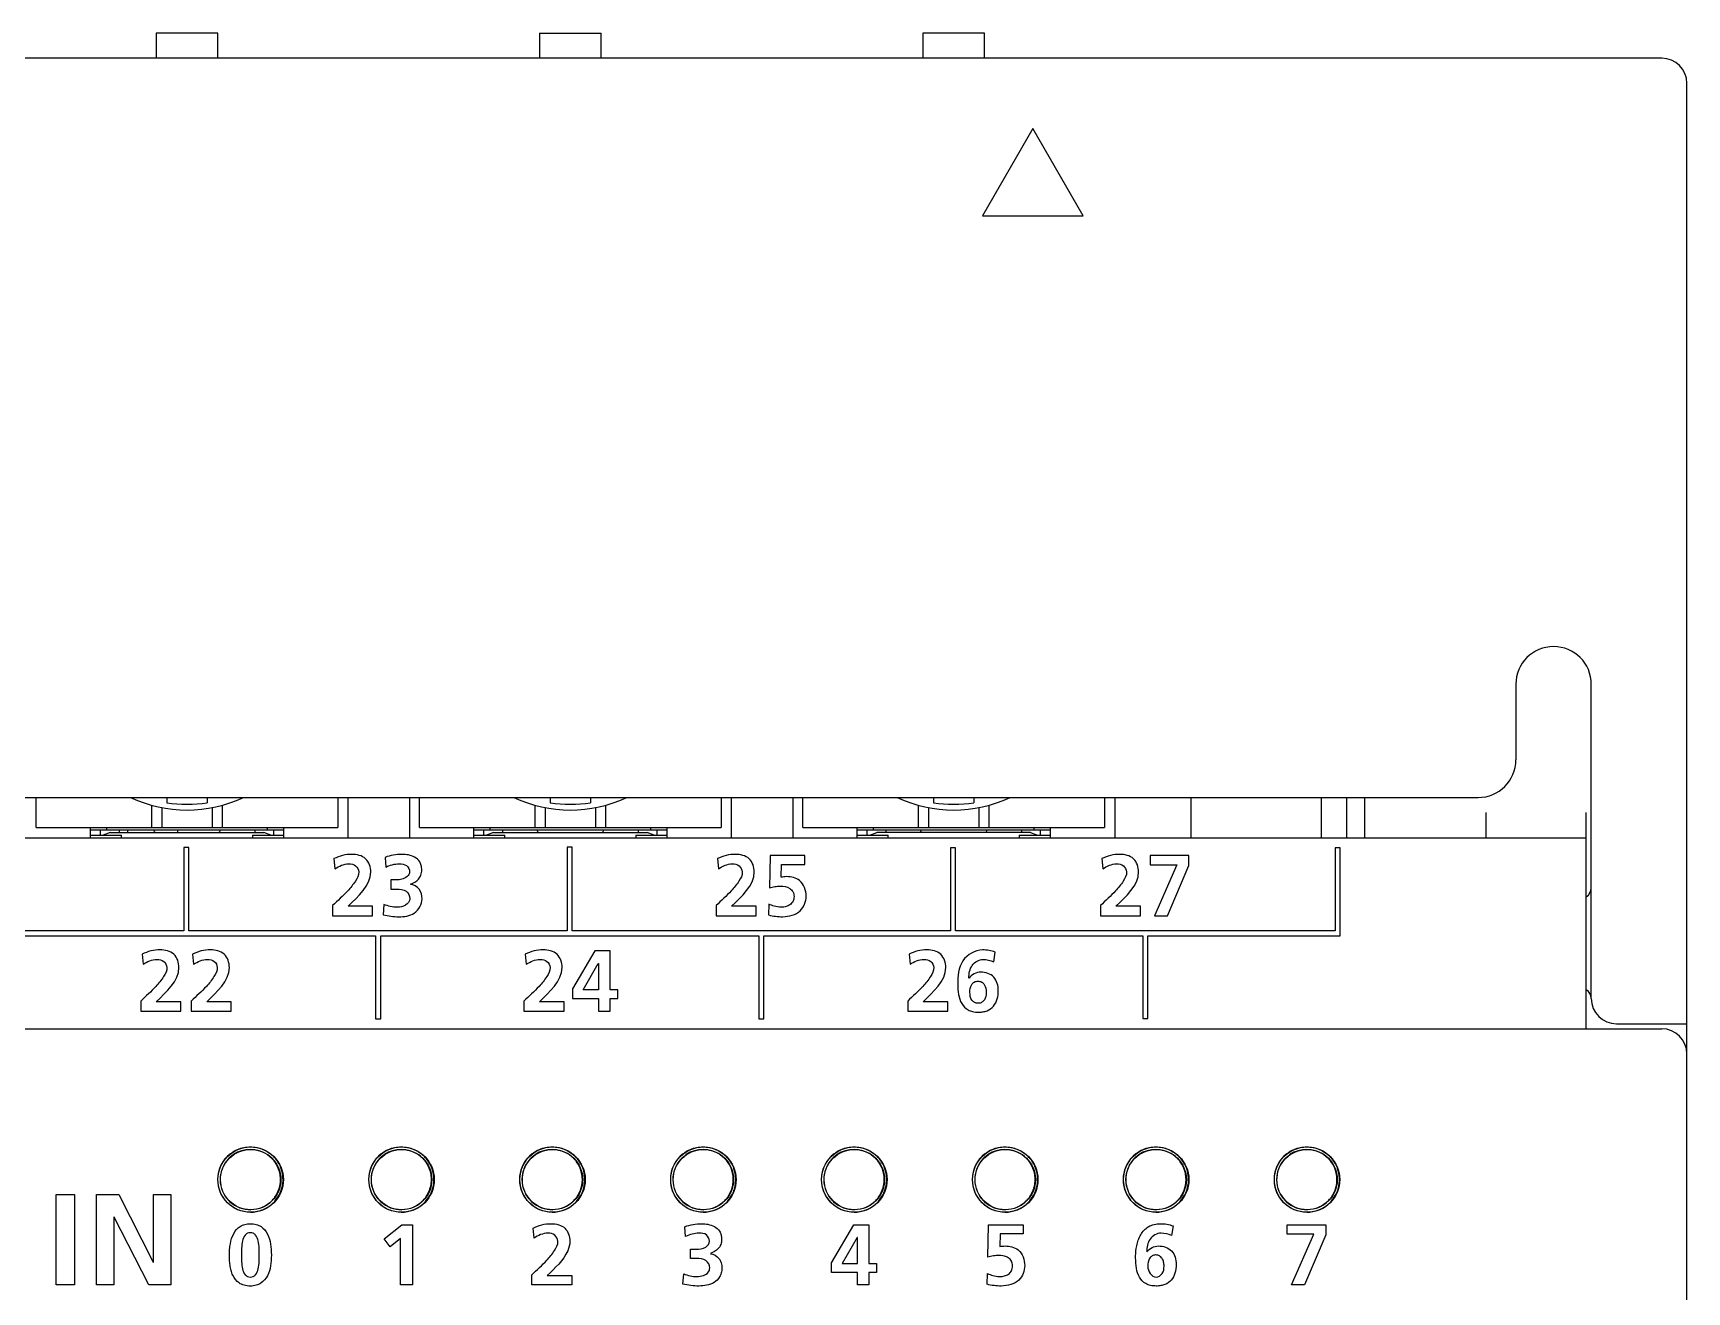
# Model space of a CAD drawing. Header units: millimetres. Extents: x 76 to 206, y 104 to 201.
# Drawn here: x 173.43 to 206.31, y 173.58 to 198.61 of the extents above; entities that cross this region are included whole.
import ezdxf

# ---------------------------------------------------------------- set-up
doc = ezdxf.new("R2010")
doc.units = ezdxf.units.MM
doc.header["$LTSCALE"] = 23.1
doc.layers.get('0').update_dxf_attribs({"linetype": 'CONTINUOUS'})

msp = doc.modelspace()

# ---------------------------------------------------------------- linework, layer by layer
at = {"color": 7, "linetype": 'Continuous'}
for p, q in [((175.884, 198.613), (175.884, 198.113)), ((177.104, 198.613), (175.884, 198.613)), ((177.104, 198.113), (177.104, 198.613)), ((183.504, 198.613), (183.504, 198.113)), ((183.504, 198.613), (184.724, 198.613)), ((184.724, 198.113), (184.724, 198.613)), ((192.344, 198.613), (191.124, 198.613)), ((191.124, 198.613), (191.124, 198.113)), ((192.344, 198.113), (192.344, 198.613)), ((205.809, 198.113), (76.809, 198.113)), ((206.309, 108.613), (206.309, 197.613)), ((193.309, 196.713), (192.309, 194.981)), ((194.309, 194.981), (193.309, 196.713)), ((192.309, 194.981), (194.309, 194.981)), ((202.909, 185.663), (202.909, 184.163)), ((204.409, 179.413), (204.409, 185.663)), ((80.459, 183.413), (202.159, 183.413)), ((173.494, 182.813), (173.494, 183.413)), ((175.794, 182.813), (175.794, 183.257)), ((175.994, 183.212), (175.994, 182.813)), ((176.094, 183.413), (176.094, 183.309)), ((176.894, 183.413), (176.894, 183.309)), ((176.994, 183.212), (176.994, 182.813)), ((177.194, 183.257), (177.194, 182.813)), ((179.494, 183.413), (179.494, 182.813)), ((179.694, 183.413), (179.694, 182.613)), ((180.914, 183.413), (180.914, 182.613)), ((181.114, 182.813), (181.114, 183.413)), ((183.414, 182.813), (183.414, 183.257)), ((183.614, 183.212), (183.614, 182.813)), ((183.714, 183.413), (183.714, 183.309)), ((184.514, 183.413), (184.514, 183.309)), ((184.614, 183.212), (184.614, 182.813)), ((184.814, 183.257), (184.814, 182.813)), ((187.114, 183.413), (187.114, 182.813)), ((187.314, 183.413), (187.314, 182.613)), ((188.534, 183.413), (188.534, 182.613)), ((188.734, 182.813), (188.734, 183.413)), ((191.034, 182.813), (191.034, 183.257)), ((191.234, 183.212), (191.234, 182.813)), ((191.334, 183.413), (191.334, 183.309)), ((192.134, 183.413), (192.134, 183.309)), ((192.234, 183.212), (192.234, 182.813)), ((192.434, 183.257), (192.434, 182.813)), ((194.734, 183.413), (194.734, 182.813)), ((194.934, 183.413), (194.934, 182.613)), ((196.454, 182.613), (196.454, 183.413)), ((199.044, 182.613), (199.044, 183.413)), ((199.544, 183.413), (199.544, 182.613)), ((199.909, 182.613), (199.909, 183.413)), ((173.494, 182.813), (179.494, 182.813)), ((174.574, 182.613), (174.574, 182.813)), ((174.894, 182.813), (174.894, 182.763)), ((178.094, 182.763), (178.094, 182.813)), ((178.414, 182.813), (178.414, 182.613)), ((181.114, 182.813), (187.114, 182.813)), ((182.194, 182.613), (182.194, 182.813)), ((182.514, 182.813), (182.514, 182.763)), ((185.714, 182.763), (185.714, 182.813)), ((186.034, 182.813), (186.034, 182.613)), ((188.734, 182.813), (194.734, 182.813)), ((189.814, 182.613), (189.814, 182.813)), ((190.134, 182.813), (190.134, 182.763)), ((193.334, 182.763), (193.334, 182.813)), ((193.654, 182.813), (193.654, 182.613)), ((202.309, 183.113), (202.309, 182.613)), ((204.309, 178.813), (204.309, 183.113)), ((78.309, 182.613), (204.309, 182.613)), ((178.414, 182.763), (174.574, 182.763)), ((174.574, 182.663), (175.194, 182.663)), ((174.769, 182.763), (174.769, 182.663)), ((174.964, 182.713), (174.829, 182.663)), ((174.964, 182.713), (178.024, 182.713)), ((175.144, 182.763), (175.144, 182.713)), ((175.194, 182.613), (175.194, 182.663)), ((175.309, 182.763), (175.309, 182.713)), ((176.309, 182.713), (176.309, 182.763)), ((177.794, 182.663), (178.414, 182.663)), ((177.794, 182.663), (177.794, 182.613)), ((177.844, 182.763), (177.844, 182.713)), ((178.159, 182.663), (178.024, 182.713)), ((178.219, 182.663), (178.219, 182.763)), ((186.034, 182.763), (182.194, 182.763)), ((182.194, 182.663), (182.814, 182.663)), ((182.389, 182.763), (182.389, 182.663)), ((182.584, 182.713), (182.449, 182.663)), ((182.584, 182.713), (185.644, 182.713)), ((182.764, 182.763), (182.764, 182.713)), ((182.814, 182.613), (182.814, 182.663)), ((185.414, 182.663), (186.034, 182.663)), ((185.414, 182.663), (185.414, 182.613)), ((185.464, 182.763), (185.464, 182.713)), ((185.779, 182.663), (185.644, 182.713)), ((185.839, 182.663), (185.839, 182.763)), ((193.654, 182.763), (189.814, 182.763)), ((189.814, 182.663), (190.434, 182.663)), ((190.009, 182.763), (190.009, 182.663)), ((190.069, 182.663), (190.204, 182.713)), ((193.264, 182.713), (190.204, 182.713)), ((190.384, 182.763), (190.384, 182.713)), ((190.434, 182.613), (190.434, 182.663)), ((193.034, 182.663), (193.654, 182.663)), ((193.034, 182.663), (193.034, 182.613)), ((193.084, 182.763), (193.084, 182.713)), ((193.264, 182.713), (193.399, 182.663)), ((193.459, 182.663), (193.459, 182.763)), ((176.533, 182.418), (176.433, 182.418)), ((176.433, 182.418), (176.433, 180.76)), ((176.533, 180.76), (176.533, 182.418)), ((179.415, 182.196), (179.434, 181.996)), ((180.431, 182.221), (180.445, 182.029)), ((184.153, 182.424), (184.053, 182.424)), ((184.053, 182.424), (184.053, 180.759)), ((184.153, 180.759), (184.153, 182.424)), ((187.039, 182.196), (187.058, 181.996)), ((188.083, 182.261), (188.071, 181.617)), ((188.772, 182.261), (188.083, 182.261)), ((188.772, 182.082), (188.772, 182.261)), ((191.772, 182.413), (191.672, 182.413)), ((191.672, 182.413), (191.672, 180.759)), ((191.772, 180.759), (191.772, 182.413)), ((194.679, 182.196), (194.698, 181.996)), ((196.41, 182.261), (195.638, 182.261)), ((195.638, 182.261), (195.638, 182.072)), ((196.41, 182.062), (196.41, 182.261)), ((199.415, 182.413), (199.315, 182.413)), ((199.315, 182.413), (199.315, 180.759)), ((199.415, 180.659), (199.415, 182.413)), ((188.304, 181.826), (188.31, 182.082)), ((188.31, 182.082), (188.772, 182.082)), ((195.638, 182.072), (196.168, 182.072)), ((196.168, 182.072), (195.723, 181.062)), ((195.984, 181.062), (196.41, 182.062)), ((180.654, 181.776), (180.544, 181.776)), ((180.544, 181.776), (180.544, 181.588)), ((180.544, 181.588), (180.661, 181.588)), ((179.388, 181.263), (179.388, 181.062)), ((180.184, 181.251), (179.695, 181.251)), ((180.184, 181.062), (180.184, 181.251)), ((180.407, 181.285), (180.393, 181.081)), ((187.012, 181.263), (187.012, 181.062)), ((187.808, 181.251), (187.319, 181.251)), ((187.808, 181.062), (187.808, 181.251)), ((188.059, 181.291), (188.054, 181.076)), ((194.651, 181.263), (194.651, 181.062)), ((195.448, 181.251), (194.959, 181.251)), ((195.448, 181.062), (195.448, 181.251)), ((179.388, 181.062), (180.184, 181.062)), ((187.012, 181.062), (187.808, 181.062)), ((194.651, 181.062), (195.448, 181.062)), ((195.723, 181.062), (195.984, 181.062)), ((176.433, 180.76), (168.914, 180.76)), ((172.724, 180.66), (180.244, 180.66)), ((184.053, 180.759), (176.533, 180.76)), ((180.244, 180.66), (180.244, 179.01)), ((180.344, 180.66), (187.863, 180.659)), ((180.344, 179.01), (180.344, 180.66)), ((191.672, 180.759), (184.153, 180.759)), ((187.863, 180.659), (187.863, 179.01)), ((187.963, 180.659), (195.494, 180.659)), ((187.963, 179.01), (187.963, 180.659)), ((199.315, 180.759), (191.772, 180.759)), ((195.494, 180.659), (195.494, 179.016)), ((195.594, 180.659), (199.415, 180.659)), ((195.594, 179.016), (195.594, 180.659)), ((175.603, 180.296), (175.622, 180.096)), ((176.605, 180.296), (176.624, 180.096)), ((183.219, 180.296), (183.238, 180.096)), ((184.604, 180.361), (184.156, 179.606)), ((184.903, 180.361), (184.604, 180.361)), ((184.903, 179.59), (184.903, 180.361)), ((190.847, 180.296), (190.866, 180.096)), ((192.53, 180.145), (192.561, 180.339)), ((184.372, 179.59), (184.67, 180.11)), ((184.67, 180.11), (184.673, 180.11)), ((184.673, 180.11), (184.673, 179.59)), ((184.156, 179.606), (184.156, 179.412)), ((184.673, 179.59), (184.372, 179.59)), ((185.056, 179.59), (184.903, 179.59)), ((185.056, 179.412), (185.056, 179.59)), ((175.575, 179.363), (175.575, 179.163)), ((176.372, 179.351), (175.883, 179.351)), ((176.372, 179.163), (176.372, 179.351)), ((176.577, 179.363), (176.577, 179.163)), ((177.374, 179.351), (176.885, 179.351)), ((177.374, 179.163), (177.374, 179.351)), ((183.192, 179.363), (183.192, 179.163)), ((183.989, 179.351), (183.499, 179.351)), ((183.989, 179.163), (183.989, 179.351)), ((184.156, 179.412), (184.673, 179.412)), ((184.673, 179.412), (184.673, 179.163)), ((184.903, 179.412), (185.056, 179.412)), ((184.903, 179.163), (184.903, 179.412)), ((190.82, 179.363), (190.82, 179.163)), ((191.616, 179.351), (191.127, 179.351)), ((191.616, 179.163), (191.616, 179.351)), ((175.575, 179.163), (176.372, 179.163)), ((176.577, 179.163), (177.374, 179.163)), ((180.244, 179.01), (180.344, 179.01)), ((183.192, 179.163), (183.989, 179.163)), ((184.673, 179.163), (184.903, 179.163)), ((187.863, 179.01), (187.963, 179.01)), ((190.82, 179.163), (191.616, 179.163)), ((195.494, 179.016), (195.594, 179.016)), ((204.909, 178.913), (206.309, 178.913)), ((104.109, 178.813), (205.809, 178.813)), ((173.895, 175.517), (174.256, 175.517)), ((173.895, 173.718), (173.895, 175.517)), ((174.256, 175.517), (174.256, 173.718)), ((174.695, 175.517), (175.139, 175.517)), ((174.695, 173.718), (174.695, 175.517)), ((175.139, 175.517), (175.824, 174.171)), ((175.829, 175.517), (176.175, 175.517)), ((175.829, 174.171), (175.829, 175.517)), ((176.175, 175.517), (176.175, 173.718)), ((175.046, 175.064), (175.041, 175.064)), ((175.041, 175.064), (175.041, 173.718)), ((175.734, 173.718), (175.046, 175.064)), ((180.412, 174.635), (180.762, 174.916)), ((180.762, 174.916), (180.975, 174.916)), ((180.975, 174.916), (180.975, 173.718)), ((189.303, 174.161), (189.751, 174.916)), ((189.751, 174.916), (190.05, 174.916)), ((190.05, 174.916), (190.05, 174.145)), ((192.416, 174.272), (192.428, 174.916)), ((192.428, 174.916), (193.117, 174.916)), ((193.117, 174.916), (193.117, 174.738)), ((198.361, 174.916), (199.134, 174.916)), ((198.361, 174.727), (198.361, 174.916)), ((199.134, 174.916), (199.134, 174.717)), ((180.532, 174.478), (180.412, 174.635)), ((180.735, 174.643), (180.532, 174.478)), ((180.735, 173.718), (180.735, 174.643)), ((183.393, 174.652), (183.374, 174.851)), ((186.405, 174.684), (186.391, 174.877)), ((189.817, 174.665), (189.52, 174.145)), ((189.82, 174.665), (189.817, 174.665)), ((189.82, 174.145), (189.82, 174.665)), ((192.655, 174.738), (192.65, 174.482)), ((193.117, 174.738), (192.655, 174.738)), ((196.096, 174.894), (196.065, 174.7)), ((198.892, 174.727), (198.361, 174.727)), ((198.447, 173.718), (198.892, 174.727)), ((199.134, 174.717), (198.708, 173.718)), ((186.504, 174.432), (186.614, 174.432)), ((186.504, 174.243), (186.504, 174.432)), ((186.621, 174.243), (186.504, 174.243)), ((175.824, 174.171), (175.829, 174.171)), ((183.346, 173.718), (183.346, 173.918)), ((186.353, 173.737), (186.367, 173.941)), ((189.303, 173.967), (189.303, 174.161)), ((189.82, 173.967), (189.303, 173.967)), ((189.52, 174.145), (189.82, 174.145)), ((189.82, 173.718), (189.82, 173.967)), ((190.05, 174.145), (190.203, 174.145)), ((190.203, 173.967), (190.05, 173.967)), ((190.05, 173.967), (190.05, 173.718)), ((190.203, 174.145), (190.203, 173.967)), ((192.399, 173.731), (192.404, 173.946)), ((174.256, 173.718), (173.895, 173.718)), ((175.041, 173.718), (174.695, 173.718)), ((176.175, 173.718), (175.734, 173.718)), ((180.975, 173.718), (180.735, 173.718)), ((184.143, 173.718), (183.346, 173.718)), ((183.654, 173.906), (184.143, 173.906)), ((184.143, 173.906), (184.143, 173.718)), ((190.05, 173.718), (189.82, 173.718)), ((198.708, 173.718), (198.447, 173.718))]:
    msp.add_line(p, q, dxfattribs=at)
for centre, radius in [((177.759, 175.813), 0.65), ((177.759, 175.813), 0.6), ((180.759, 175.813), 0.65), ((180.759, 175.813), 0.6), ((183.759, 175.813), 0.65), ((183.759, 175.813), 0.6), ((186.759, 175.813), 0.65), ((186.759, 175.813), 0.6), ((189.759, 175.813), 0.65), ((189.759, 175.813), 0.6), ((192.759, 175.813), 0.65), ((192.759, 175.813), 0.6), ((195.759, 175.813), 0.65), ((195.759, 175.813), 0.6), ((198.759, 175.813), 0.65), ((198.759, 175.813), 0.6)]:
    msp.add_circle(centre, radius, dxfattribs=at)
for centre, radius, start, end in [((205.809, 197.613), 0.5, 0, 90), ((203.659, 185.663), 0.75, 0, 180), ((202.159, 184.163), 0.75, 270, 360), ((176.494, 185.813), 2.65, 244.9812, 295.0188), ((176.494, 185.813), 2.536, 260.9249, 279.0751), ((184.114, 185.813), 2.65, 244.9812, 295.0188), ((184.114, 185.813), 2.536, 260.9249, 279.0751), ((191.734, 185.813), 2.65, 244.9812, 295.0188), ((191.734, 185.813), 2.536, 260.9249, 279.0751), ((204.209, 181.613), 0.2, 300.0719, 360), ((204.209, 179.413), 0.2, 0, 59.9281), ((204.909, 179.413), 0.5, 180, 270), ((205.809, 178.313), 0.5, 0, 90), ((177.753, 175.814), 0.65, 127.6366, 232.365), ((177.753, 175.815), 0.6, 137.4425, 225.006), ((177.751, 175.817), 0.597, 132.5605, 137.4931), ((177.753, 175.814), 0.6, 64.3773, 132.5452), ((177.751, 175.812), 0.603, 45.0067, 64.2788), ((177.751, 175.813), 0.653, 46.2725, 49.9001), ((177.753, 175.814), 0.6, 42.5445, 44.9989), ((177.751, 175.812), 0.603, 39.9501, 42.5447), ((177.753, 175.815), 0.65, 42.6995, 46.271), ((177.751, 175.812), 0.653, 40.1007, 42.7009), ((177.752, 175.813), 0.652, 24.8254, 40.1182), ((180.753, 175.814), 0.65, 127.6366, 232.365), ((180.753, 175.815), 0.6, 137.4425, 225.006), ((180.751, 175.817), 0.597, 132.5605, 137.4931), ((180.753, 175.814), 0.6, 64.3773, 132.5452), ((180.751, 175.812), 0.603, 45.0067, 64.2788), ((180.751, 175.813), 0.653, 46.2725, 49.9001), ((180.753, 175.814), 0.6, 42.5445, 44.9989), ((180.751, 175.812), 0.603, 39.9501, 42.5447), ((180.753, 175.815), 0.65, 42.6995, 46.271), ((180.751, 175.812), 0.653, 40.1007, 42.7009), ((180.752, 175.813), 0.652, 24.8254, 40.1182), ((183.753, 175.814), 0.65, 127.6366, 232.365), ((183.753, 175.815), 0.6, 137.4425, 225.006), ((183.751, 175.817), 0.597, 132.5605, 137.4931), ((183.753, 175.814), 0.6, 64.3773, 132.5452), ((183.751, 175.812), 0.603, 45.0067, 64.2788), ((183.751, 175.813), 0.653, 46.2725, 49.9001), ((183.753, 175.814), 0.6, 42.5445, 44.9989), ((183.751, 175.812), 0.603, 39.9501, 42.5447), ((183.753, 175.815), 0.65, 42.6995, 46.271), ((183.751, 175.812), 0.653, 40.1007, 42.7009), ((183.752, 175.813), 0.652, 24.8254, 40.1182), ((186.753, 175.814), 0.65, 127.6366, 232.365), ((186.753, 175.815), 0.6, 137.4425, 225.006), ((186.751, 175.817), 0.597, 132.5605, 137.4931), ((186.753, 175.814), 0.6, 64.3773, 132.5452), ((186.751, 175.812), 0.603, 45.0067, 64.2788), ((186.751, 175.813), 0.653, 46.2725, 49.9001), ((186.753, 175.814), 0.6, 42.5445, 44.9989), ((186.751, 175.812), 0.603, 39.9501, 42.5447), ((186.753, 175.815), 0.65, 42.6995, 46.271), ((186.751, 175.812), 0.653, 40.1007, 42.7009), ((186.752, 175.813), 0.652, 24.8254, 40.1182), ((189.753, 175.814), 0.65, 127.6366, 232.365), ((189.753, 175.815), 0.6, 137.4425, 225.006), ((189.751, 175.817), 0.597, 132.5605, 137.4931), ((189.753, 175.814), 0.6, 64.3773, 132.5452), ((189.751, 175.812), 0.603, 45.0067, 64.2788), ((189.751, 175.813), 0.653, 46.2725, 49.9001), ((189.753, 175.814), 0.6, 42.5445, 44.9989), ((189.751, 175.812), 0.603, 39.9501, 42.5447), ((189.753, 175.815), 0.65, 42.6995, 46.271), ((189.751, 175.812), 0.653, 40.1007, 42.7009), ((189.752, 175.813), 0.652, 24.8254, 40.1182), ((192.753, 175.814), 0.65, 127.6366, 232.365), ((192.753, 175.815), 0.6, 137.4425, 225.006), ((192.751, 175.817), 0.597, 132.5605, 137.4931), ((192.753, 175.814), 0.6, 64.3773, 132.5452), ((192.751, 175.812), 0.603, 45.0067, 64.2788), ((192.751, 175.813), 0.653, 46.2725, 49.9001), ((192.753, 175.814), 0.6, 42.5445, 44.9989), ((192.751, 175.812), 0.603, 39.9501, 42.5447), ((192.753, 175.815), 0.65, 42.6995, 46.271), ((192.751, 175.812), 0.653, 40.1007, 42.7009), ((192.752, 175.813), 0.652, 24.8254, 40.1182), ((195.753, 175.814), 0.65, 127.6366, 232.365), ((195.753, 175.815), 0.6, 137.4425, 225.006), ((195.751, 175.817), 0.597, 132.5605, 137.4931), ((195.753, 175.814), 0.6, 64.3773, 132.5452), ((195.751, 175.812), 0.603, 45.0067, 64.2788), ((195.751, 175.813), 0.653, 46.2725, 49.9001), ((195.753, 175.814), 0.6, 42.5445, 44.9989), ((195.751, 175.812), 0.603, 39.9501, 42.5447), ((195.753, 175.815), 0.65, 42.6995, 46.271), ((195.751, 175.812), 0.653, 40.1007, 42.7009), ((195.752, 175.813), 0.652, 24.8254, 40.1182), ((198.753, 175.814), 0.65, 127.6366, 232.365), ((198.753, 175.815), 0.6, 137.4425, 225.006), ((198.751, 175.817), 0.597, 132.5605, 137.4931), ((198.753, 175.814), 0.6, 64.3773, 132.5452), ((198.751, 175.812), 0.603, 45.0067, 64.2788), ((198.751, 175.813), 0.653, 46.2725, 49.9001), ((198.753, 175.814), 0.6, 42.5445, 44.9989), ((198.751, 175.812), 0.603, 39.9501, 42.5447), ((198.753, 175.815), 0.65, 42.6995, 46.271), ((198.751, 175.812), 0.653, 40.1007, 42.7009), ((198.752, 175.813), 0.652, 24.8254, 40.1182), ((177.75, 175.811), 0.605, 36.1427, 39.9502), ((177.759, 175.817), 0.594, 15.1438, 36.2224), ((177.749, 175.814), 0.604, 9.7615, 15.1601), ((177.764, 175.819), 0.638, 19.357, 24.7864), ((177.752, 175.815), 0.601, 357.4529, 9.7895), ((177.749, 175.814), 0.654, 3.144, 19.3344), ((180.75, 175.811), 0.605, 36.1427, 39.9502), ((180.759, 175.817), 0.594, 15.1438, 36.2224), ((180.749, 175.814), 0.604, 9.7615, 15.1601), ((180.764, 175.819), 0.638, 19.357, 24.7864), ((180.752, 175.815), 0.601, 357.4529, 9.7895), ((180.749, 175.814), 0.654, 3.144, 19.3344), ((183.75, 175.811), 0.605, 36.1427, 39.9502), ((183.759, 175.817), 0.594, 15.1438, 36.2224), ((183.749, 175.814), 0.604, 9.7615, 15.1601), ((183.764, 175.819), 0.638, 19.357, 24.7864), ((183.752, 175.815), 0.601, 357.4529, 9.7895), ((183.749, 175.814), 0.654, 3.144, 19.3344), ((186.75, 175.811), 0.605, 36.1427, 39.9502), ((186.759, 175.817), 0.594, 15.1438, 36.2224), ((186.749, 175.814), 0.604, 9.7615, 15.1601), ((186.764, 175.819), 0.638, 19.357, 24.7864), ((186.752, 175.815), 0.601, 357.4529, 9.7895), ((186.749, 175.814), 0.654, 3.144, 19.3344), ((189.75, 175.811), 0.605, 36.1427, 39.9502), ((189.759, 175.817), 0.594, 15.1438, 36.2224), ((189.749, 175.814), 0.604, 9.7615, 15.1601), ((189.764, 175.819), 0.638, 19.357, 24.7864), ((189.752, 175.815), 0.601, 357.4529, 9.7895), ((189.749, 175.814), 0.654, 3.144, 19.3344), ((192.75, 175.811), 0.605, 36.1427, 39.9502), ((192.759, 175.817), 0.594, 15.1438, 36.2224), ((192.749, 175.814), 0.604, 9.7615, 15.1601), ((192.764, 175.819), 0.638, 19.357, 24.7864), ((192.752, 175.815), 0.601, 357.4529, 9.7895), ((192.749, 175.814), 0.654, 3.144, 19.3344), ((195.75, 175.811), 0.605, 36.1427, 39.9502), ((195.759, 175.817), 0.594, 15.1438, 36.2224), ((195.749, 175.814), 0.604, 9.7615, 15.1601), ((195.764, 175.819), 0.638, 19.357, 24.7864), ((195.752, 175.815), 0.601, 357.4529, 9.7895), ((195.749, 175.814), 0.654, 3.144, 19.3344), ((198.75, 175.811), 0.605, 36.1427, 39.9502), ((198.759, 175.817), 0.594, 15.1438, 36.2224), ((198.749, 175.814), 0.604, 9.7615, 15.1601), ((198.764, 175.819), 0.638, 19.357, 24.7864), ((198.752, 175.815), 0.601, 357.4529, 9.7895), ((198.749, 175.814), 0.654, 3.144, 19.3344), ((177.759, 175.812), 0.594, 324.2856, 344.2731), ((177.75, 175.815), 0.603, 344.2615, 350.2392), ((177.764, 175.81), 0.638, 334.5073, 340.9373), ((177.749, 175.815), 0.604, 350.2334, 357.4457), ((177.749, 175.815), 0.654, 340.9569, 357.4498), ((177.754, 175.814), 0.649, 357.4486, 3.1506), ((180.759, 175.812), 0.594, 324.2856, 344.2731), ((180.75, 175.815), 0.603, 344.2615, 350.2392), ((180.764, 175.81), 0.638, 334.5073, 340.9373), ((180.749, 175.815), 0.604, 350.2334, 357.4457), ((180.749, 175.815), 0.654, 340.9569, 357.4498), ((180.754, 175.814), 0.649, 357.4486, 3.1506), ((183.759, 175.812), 0.594, 324.2856, 344.2731), ((183.75, 175.815), 0.603, 344.2615, 350.2392), ((183.764, 175.81), 0.638, 334.5073, 340.9373), ((183.749, 175.815), 0.604, 350.2334, 357.4457), ((183.749, 175.815), 0.654, 340.9569, 357.4498), ((183.754, 175.814), 0.649, 357.4486, 3.1506), ((186.759, 175.812), 0.594, 324.2856, 344.2731), ((186.75, 175.815), 0.603, 344.2615, 350.2392), ((186.764, 175.81), 0.638, 334.5073, 340.9373), ((186.749, 175.815), 0.604, 350.2334, 357.4457), ((186.749, 175.815), 0.654, 340.9569, 357.4498), ((186.754, 175.814), 0.649, 357.4486, 3.1506), ((189.759, 175.812), 0.594, 324.2856, 344.2731), ((189.75, 175.815), 0.603, 344.2615, 350.2392), ((189.764, 175.81), 0.638, 334.5073, 340.9373), ((189.749, 175.815), 0.604, 350.2334, 357.4457), ((189.749, 175.815), 0.654, 340.9569, 357.4498), ((189.754, 175.814), 0.649, 357.4486, 3.1506), ((192.759, 175.812), 0.594, 324.2856, 344.2731), ((192.75, 175.815), 0.603, 344.2615, 350.2392), ((192.764, 175.81), 0.638, 334.5073, 340.9373), ((192.749, 175.815), 0.604, 350.2334, 357.4457), ((192.749, 175.815), 0.654, 340.9569, 357.4498), ((192.754, 175.814), 0.649, 357.4486, 3.1506), ((195.759, 175.812), 0.594, 324.2856, 344.2731), ((195.75, 175.815), 0.603, 344.2615, 350.2392), ((195.764, 175.81), 0.638, 334.5073, 340.9373), ((195.749, 175.815), 0.604, 350.2334, 357.4457), ((195.749, 175.815), 0.654, 340.9569, 357.4498), ((195.754, 175.814), 0.649, 357.4486, 3.1506), ((198.759, 175.812), 0.594, 324.2856, 344.2731), ((198.75, 175.815), 0.603, 344.2615, 350.2392), ((198.764, 175.81), 0.638, 334.5073, 340.9373), ((198.749, 175.815), 0.604, 350.2334, 357.4457), ((198.749, 175.815), 0.654, 340.9569, 357.4498), ((198.754, 175.814), 0.649, 357.4486, 3.1506), ((177.752, 175.813), 0.598, 224.9739, 227.4383), ((177.752, 175.813), 0.598, 227.3832, 271.2656), ((177.755, 175.809), 0.594, 294.6429, 297.9744), ((177.752, 175.816), 0.652, 294.7551, 310.1186), ((177.751, 175.817), 0.604, 297.9925, 314.9882), ((177.751, 175.817), 0.653, 310.1007, 312.7675), ((177.752, 175.815), 0.601, 315.0029, 319.1209), ((177.753, 175.815), 0.651, 312.768, 319.9069), ((177.75, 175.817), 0.605, 319.1199, 324.3622), ((177.751, 175.816), 0.652, 319.8847, 334.476), ((180.752, 175.813), 0.598, 224.9739, 227.4383), ((180.752, 175.813), 0.598, 227.3832, 271.2656), ((180.755, 175.809), 0.594, 294.6429, 297.9744), ((180.752, 175.816), 0.652, 294.7551, 310.1186), ((180.751, 175.817), 0.604, 297.9925, 314.9882), ((180.751, 175.817), 0.653, 310.1007, 312.7675), ((180.752, 175.815), 0.601, 315.0029, 319.1209), ((180.753, 175.815), 0.651, 312.768, 319.9069), ((180.75, 175.817), 0.605, 319.1199, 324.3622), ((180.751, 175.816), 0.652, 319.8847, 334.476), ((183.752, 175.813), 0.598, 224.9739, 227.4383), ((183.752, 175.813), 0.598, 227.3832, 271.2656), ((183.755, 175.809), 0.594, 294.6429, 297.9744), ((183.752, 175.816), 0.652, 294.7551, 310.1186), ((183.751, 175.817), 0.604, 297.9925, 314.9882), ((183.751, 175.817), 0.653, 310.1007, 312.7675), ((183.752, 175.815), 0.601, 315.0029, 319.1209), ((183.753, 175.815), 0.651, 312.768, 319.9069), ((183.75, 175.817), 0.605, 319.1199, 324.3622), ((183.751, 175.816), 0.652, 319.8847, 334.476), ((186.752, 175.813), 0.598, 224.9739, 227.4383), ((186.752, 175.813), 0.598, 227.3832, 271.2656), ((186.755, 175.809), 0.594, 294.6429, 297.9744), ((186.752, 175.816), 0.652, 294.7551, 310.1186), ((186.751, 175.817), 0.604, 297.9925, 314.9882), ((186.751, 175.817), 0.653, 310.1007, 312.7675), ((186.752, 175.815), 0.601, 315.0029, 319.1209), ((186.753, 175.815), 0.651, 312.768, 319.9069), ((186.75, 175.817), 0.605, 319.1199, 324.3622), ((186.751, 175.816), 0.652, 319.8847, 334.476), ((189.752, 175.813), 0.598, 224.9739, 227.4383), ((189.752, 175.813), 0.598, 227.3832, 271.2656), ((189.755, 175.809), 0.594, 294.6429, 297.9744), ((189.752, 175.816), 0.652, 294.7551, 310.1186), ((189.751, 175.817), 0.604, 297.9925, 314.9882), ((189.751, 175.817), 0.653, 310.1007, 312.7675), ((189.752, 175.815), 0.601, 315.0029, 319.1209), ((189.753, 175.815), 0.651, 312.768, 319.9069), ((189.75, 175.817), 0.605, 319.1199, 324.3622), ((189.751, 175.816), 0.652, 319.8847, 334.476), ((192.752, 175.813), 0.598, 224.9739, 227.4383), ((192.752, 175.813), 0.598, 227.3832, 271.2656), ((192.755, 175.809), 0.594, 294.6429, 297.9744), ((192.752, 175.816), 0.652, 294.7551, 310.1186), ((192.751, 175.817), 0.604, 297.9925, 314.9882), ((192.751, 175.817), 0.653, 310.1007, 312.7675), ((192.752, 175.815), 0.601, 315.0029, 319.1209), ((192.753, 175.815), 0.651, 312.768, 319.9069), ((192.75, 175.817), 0.605, 319.1199, 324.3622), ((192.751, 175.816), 0.652, 319.8847, 334.476), ((195.752, 175.813), 0.598, 224.9739, 227.4383), ((195.752, 175.813), 0.598, 227.3832, 271.2656), ((195.755, 175.809), 0.594, 294.6429, 297.9744), ((195.752, 175.816), 0.652, 294.7551, 310.1186), ((195.751, 175.817), 0.604, 297.9925, 314.9882), ((195.751, 175.817), 0.653, 310.1007, 312.7675), ((195.752, 175.815), 0.601, 315.0029, 319.1209), ((195.753, 175.815), 0.651, 312.768, 319.9069), ((195.75, 175.817), 0.605, 319.1199, 324.3622), ((195.751, 175.816), 0.652, 319.8847, 334.476), ((198.752, 175.813), 0.598, 224.9739, 227.4383), ((198.752, 175.813), 0.598, 227.3832, 271.2656), ((198.755, 175.809), 0.594, 294.6429, 297.9744), ((198.752, 175.816), 0.652, 294.7551, 310.1186), ((198.751, 175.817), 0.604, 297.9925, 314.9882), ((198.751, 175.817), 0.653, 310.1007, 312.7675), ((198.752, 175.815), 0.601, 315.0029, 319.1209), ((198.753, 175.815), 0.651, 312.768, 319.9069), ((198.75, 175.817), 0.605, 319.1199, 324.3622), ((198.751, 175.816), 0.652, 319.8847, 334.476), ((177.753, 175.818), 0.653, 270.0485, 291.3072), ((177.758, 175.802), 0.637, 291.3603, 294.7168), ((180.753, 175.818), 0.653, 270.0485, 291.3072), ((180.758, 175.802), 0.637, 291.3603, 294.7168), ((183.753, 175.818), 0.653, 270.0485, 291.3072), ((183.758, 175.802), 0.637, 291.3603, 294.7168), ((186.753, 175.818), 0.653, 270.0485, 291.3072), ((186.758, 175.802), 0.637, 291.3603, 294.7168), ((189.753, 175.818), 0.653, 270.0485, 291.3072), ((189.758, 175.802), 0.637, 291.3603, 294.7168), ((192.753, 175.818), 0.653, 270.0485, 291.3072), ((192.758, 175.802), 0.637, 291.3603, 294.7168), ((195.753, 175.818), 0.653, 270.0485, 291.3072), ((195.758, 175.802), 0.637, 291.3603, 294.7168), ((198.753, 175.818), 0.653, 270.0485, 291.3072), ((198.758, 175.802), 0.637, 291.3603, 294.7168)]:
    msp.add_arc(centre, radius, start, end, dxfattribs=at)
at = {"color": 40, "linetype": 'Continuous'}
for centre, start, end in [((176.494, 183.113), 207.8245, 212.2388), ((176.494, 183.113), 327.7612, 332.1755), ((184.114, 183.113), 207.8245, 212.2388), ((184.114, 183.113), 327.7612, 332.1755), ((191.734, 183.113), 207.8245, 212.2388), ((191.734, 183.113), 327.7612, 332.1755)]:
    msp.add_arc(centre, 0.75, start, end, dxfattribs=at)
at = {"color": 7, "linetype": 'Continuous'}
for points, knots in [([(180.147, 181.931), (180.147, 182.025), (180.078, 182.238), (179.801, 182.294), (179.587, 182.266), (179.47, 182.223), (179.415, 182.196)], [0, 0, 0, 0, 0.301363, 0.607566, 0.803998, 1, 1, 1, 1]), ([(180.938, 181.687), (180.996, 181.709), (181.083, 181.756), (181.151, 181.869), (181.165, 181.967), (181.155, 182.058), (181.115, 182.152), (180.991, 182.26), (180.852, 182.281), (180.766, 182.281)], [0, 0, 0, 0, 0.196413, 0.294954, 0.409514, 0.501546, 0.581148, 0.726518, 1, 1, 1, 1]), ([(187.771, 181.931), (187.771, 182.025), (187.702, 182.238), (187.425, 182.294), (187.211, 182.266), (187.094, 182.223), (187.039, 182.196)], [0, 0, 0, 0, 0.301363, 0.607566, 0.803998, 1, 1, 1, 1]), ([(195.41, 181.931), (195.41, 182.025), (195.342, 182.238), (195.065, 182.294), (194.851, 182.266), (194.733, 182.223), (194.679, 182.196)], [0, 0, 0, 0, 0.301309, 0.607458, 0.803947, 1, 1, 1, 1]), ([(179.434, 181.996), (179.516, 182.049), (179.655, 182.113), (179.857, 182.073), (179.935, 181.909), (179.834, 181.727), (179.658, 181.508), (179.488, 181.36), (179.388, 181.263)], [0, 0, 0, 0, 0.204902, 0.303132, 0.398634, 0.53388, 0.706379, 1, 1, 1, 1]), ([(180.445, 182.029), (180.528, 182.07), (180.666, 182.104), (180.866, 182.082), (180.92, 181.981), (180.92, 181.934)], [0, 0, 0, 0, 0.492576, 0.753027, 1, 1, 1, 1]), ([(180.92, 181.934), (180.92, 181.863), (180.795, 181.777), (180.691, 181.776), (180.654, 181.776)], [0, 0, 0, 0, 0.661767, 1, 1, 1, 1]), ([(187.058, 181.996), (187.14, 182.049), (187.278, 182.113), (187.481, 182.073), (187.559, 181.909), (187.458, 181.727), (187.282, 181.508), (187.112, 181.36), (187.012, 181.263)], [0, 0, 0, 0, 0.204907, 0.303096, 0.39862, 0.533869, 0.706372, 1, 1, 1, 1]), ([(188.801, 181.448), (188.801, 181.561), (188.724, 181.79), (188.504, 181.838), (188.414, 181.838)], [0, 0, 0, 0, 0.557545, 1, 1, 1, 1]), ([(194.698, 181.996), (194.779, 182.049), (194.918, 182.113), (195.121, 182.073), (195.198, 181.909), (195.098, 181.727), (194.921, 181.508), (194.752, 181.36), (194.651, 181.263)], [0, 0, 0, 0, 0.204907, 0.303096, 0.39862, 0.533869, 0.706372, 1, 1, 1, 1]), ([(180.661, 181.588), (180.726, 181.588), (180.859, 181.584), (180.925, 181.455), (180.925, 181.4)], [0, 0, 0, 0, 0.541024, 1, 1, 1, 1]), ([(181.166, 181.399), (181.166, 181.465), (181.135, 181.606), (181.002, 181.675), (180.938, 181.684)], [0, 0, 0, 0, 0.502239, 1, 1, 1, 1]), ([(188.071, 181.617), (188.106, 181.628), (188.177, 181.644), (188.313, 181.655), (188.451, 181.635), (188.547, 181.541), (188.567, 181.442), (188.548, 181.344), (188.485, 181.275), (188.433, 181.252), (188.406, 181.244)], [0, 0, 0, 0, 0.124973, 0.250118, 0.47336, 0.576058, 0.691358, 0.806337, 0.907312, 1, 1, 1, 1]), ([(180.925, 181.4), (180.925, 181.348), (180.84, 181.247), (180.683, 181.223), (180.536, 181.241), (180.449, 181.269), (180.407, 181.285)], [0, 0, 0, 0, 0.263859, 0.544475, 0.775562, 1, 1, 1, 1]), ([(180.707, 181.041), (180.811, 181.041), (181.041, 181.065), (181.166, 181.29), (181.166, 181.399)], [0, 0, 0, 0, 0.490315, 1, 1, 1, 1]), ([(188.054, 181.076), (188.145, 181.054), (188.358, 181.021), (188.708, 181.1), (188.801, 181.345), (188.801, 181.448)], [0, 0, 0, 0, 0.293099, 0.677793, 1, 1, 1, 1]), ([(188.406, 181.244), (188.374, 181.234), (188.29, 181.225), (188.172, 181.244), (188.094, 181.276), (188.059, 181.291)], [0, 0, 0, 0, 0.284186, 0.683336, 1, 1, 1, 1]), ([(175.622, 180.096), (175.703, 180.15), (175.842, 180.214), (176.045, 180.173), (176.123, 180.01), (176.022, 179.827), (175.846, 179.608), (175.676, 179.461), (175.575, 179.363)], [0, 0, 0, 0, 0.204902, 0.303132, 0.398634, 0.53388, 0.706379, 1, 1, 1, 1]), ([(176.334, 180.031), (176.334, 180.126), (176.266, 180.338), (175.989, 180.395), (175.775, 180.366), (175.658, 180.324), (175.603, 180.296)], [0, 0, 0, 0, 0.301363, 0.607566, 0.803998, 1, 1, 1, 1]), ([(176.624, 180.096), (176.705, 180.15), (176.844, 180.214), (177.047, 180.173), (177.124, 180.01), (177.024, 179.827), (176.847, 179.608), (176.678, 179.461), (176.577, 179.363)], [0, 0, 0, 0, 0.204939, 0.303087, 0.398599, 0.533863, 0.706369, 1, 1, 1, 1]), ([(177.336, 180.031), (177.336, 180.126), (177.268, 180.338), (176.991, 180.395), (176.777, 180.366), (176.659, 180.324), (176.605, 180.296)], [0, 0, 0, 0, 0.301309, 0.607458, 0.803947, 1, 1, 1, 1]), ([(183.238, 180.096), (183.32, 180.15), (183.459, 180.214), (183.662, 180.173), (183.739, 180.01), (183.638, 179.827), (183.462, 179.608), (183.292, 179.461), (183.192, 179.363)], [0, 0, 0, 0, 0.204939, 0.303087, 0.398599, 0.533863, 0.706369, 1, 1, 1, 1]), ([(183.951, 180.031), (183.951, 180.126), (183.883, 180.338), (183.606, 180.395), (183.391, 180.366), (183.274, 180.324), (183.219, 180.296)], [0, 0, 0, 0, 0.301309, 0.607458, 0.803947, 1, 1, 1, 1]), ([(190.866, 180.096), (190.948, 180.15), (191.087, 180.214), (191.289, 180.173), (191.367, 180.01), (191.266, 179.827), (191.09, 179.608), (190.92, 179.461), (190.82, 179.363)], [0, 0, 0, 0, 0.204939, 0.303087, 0.398599, 0.533863, 0.706369, 1, 1, 1, 1]), ([(191.579, 180.031), (191.579, 180.126), (191.51, 180.338), (191.233, 180.395), (191.019, 180.366), (190.902, 180.324), (190.847, 180.296)], [0, 0, 0, 0, 0.301309, 0.607458, 0.803947, 1, 1, 1, 1]), ([(192.308, 180.382), (192.159, 180.382), (191.838, 180.19), (191.808, 179.786), (191.823, 179.499), (191.879, 179.312), (191.991, 179.194), (192.114, 179.149), (192.193, 179.141), (192.239, 179.142), (192.246, 179.142)], [0, 0, 0, 0, 0.259527, 0.533148, 0.652562, 0.76182, 0.864059, 0.920447, 0.986225, 1, 1, 1, 1]), ([(192.035, 179.822), (192.039, 179.909), (192.062, 180.09), (192.238, 180.193), (192.32, 180.193)], [0, 0, 0, 0, 0.512948, 1, 1, 1, 1]), ([(192.621, 179.573), (192.621, 179.666), (192.57, 179.874), (192.364, 179.939), (192.271, 179.939)], [0, 0, 0, 0, 0.501945, 1, 1, 1, 1]), ([(192.223, 179.321), (192.196, 179.32), (192.146, 179.33), (192.069, 179.402), (192.048, 179.537), (192.067, 179.67), (192.141, 179.749), (192.191, 179.76), (192.217, 179.76)], [0, 0, 0, 0, 0.127504, 0.241475, 0.493179, 0.759166, 0.874498, 1, 1, 1, 1]), ([(192.217, 179.76), (192.243, 179.76), (192.294, 179.749), (192.368, 179.671), (192.39, 179.538), (192.367, 179.407), (192.297, 179.332), (192.248, 179.321), (192.223, 179.321)], [0, 0, 0, 0, 0.126497, 0.244381, 0.510962, 0.762488, 0.877159, 1, 1, 1, 1]), ([(192.246, 179.142), (192.27, 179.143), (192.322, 179.148), (192.422, 179.175), (192.584, 179.287), (192.621, 179.464), (192.621, 179.573)], [0, 0, 0, 0, 0.112467, 0.245965, 0.484914, 1, 1, 1, 1]), ([(177.356, 176.329), (177.4, 176.363), (177.524, 176.436), (177.751, 176.482), (177.923, 176.448), (178.002, 176.415)], [0, 0, 0, 0, 0.24511, 0.625951, 1, 1, 1, 1]), ([(178.002, 176.415), (178.003, 176.415), (178.065, 176.389), (178.122, 176.354), (178.172, 176.312)], [0, 0, 0, 0, 0.023204, 1, 1, 1, 1]), ([(180.356, 176.329), (180.4, 176.363), (180.524, 176.436), (180.751, 176.482), (180.923, 176.448), (181.002, 176.415)], [0, 0, 0, 0, 0.24511, 0.625951, 1, 1, 1, 1]), ([(181.002, 176.415), (181.003, 176.415), (181.065, 176.389), (181.122, 176.354), (181.172, 176.312)], [0, 0, 0, 0, 0.023204, 1, 1, 1, 1]), ([(183.356, 176.329), (183.4, 176.363), (183.524, 176.436), (183.751, 176.482), (183.923, 176.448), (184.002, 176.415)], [0, 0, 0, 0, 0.24511, 0.625951, 1, 1, 1, 1]), ([(184.002, 176.415), (184.003, 176.415), (184.065, 176.389), (184.122, 176.354), (184.172, 176.312)], [0, 0, 0, 0, 0.023204, 1, 1, 1, 1]), ([(186.356, 176.329), (186.4, 176.363), (186.524, 176.436), (186.751, 176.482), (186.923, 176.448), (187.002, 176.415)], [0, 0, 0, 0, 0.24511, 0.625951, 1, 1, 1, 1]), ([(187.002, 176.415), (187.003, 176.415), (187.065, 176.389), (187.122, 176.354), (187.172, 176.312)], [0, 0, 0, 0, 0.023204, 1, 1, 1, 1]), ([(189.356, 176.329), (189.4, 176.363), (189.524, 176.436), (189.751, 176.482), (189.923, 176.448), (190.002, 176.415)], [0, 0, 0, 0, 0.24511, 0.625951, 1, 1, 1, 1]), ([(190.002, 176.415), (190.003, 176.415), (190.065, 176.389), (190.122, 176.354), (190.172, 176.312)], [0, 0, 0, 0, 0.023204, 1, 1, 1, 1]), ([(192.356, 176.329), (192.4, 176.363), (192.524, 176.436), (192.751, 176.482), (192.923, 176.448), (193.002, 176.415)], [0, 0, 0, 0, 0.24511, 0.625951, 1, 1, 1, 1]), ([(193.002, 176.415), (193.003, 176.415), (193.065, 176.389), (193.122, 176.354), (193.172, 176.312)], [0, 0, 0, 0, 0.023204, 1, 1, 1, 1]), ([(195.356, 176.329), (195.4, 176.363), (195.524, 176.436), (195.751, 176.482), (195.923, 176.448), (196.002, 176.415)], [0, 0, 0, 0, 0.24511, 0.625951, 1, 1, 1, 1]), ([(196.002, 176.415), (196.003, 176.415), (196.065, 176.389), (196.122, 176.354), (196.172, 176.312)], [0, 0, 0, 0, 0.023204, 1, 1, 1, 1]), ([(198.356, 176.329), (198.4, 176.363), (198.524, 176.436), (198.751, 176.482), (198.923, 176.448), (199.002, 176.415)], [0, 0, 0, 0, 0.24511, 0.625951, 1, 1, 1, 1]), ([(199.002, 176.415), (199.003, 176.415), (199.065, 176.389), (199.122, 176.354), (199.172, 176.312)], [0, 0, 0, 0, 0.023204, 1, 1, 1, 1]), ([(177.753, 175.164), (177.667, 175.164), (177.524, 175.193), (177.4, 175.266), (177.356, 175.3)], [0, 0, 0, 0, 0.608814, 1, 1, 1, 1]), ([(178.003, 175.269), (177.998, 175.266), (177.923, 175.233), (177.841, 175.216), (177.765, 175.215)], [0, 0, 0, 0, 0.07295, 1, 1, 1, 1]), ([(180.753, 175.164), (180.667, 175.164), (180.524, 175.193), (180.4, 175.266), (180.356, 175.3)], [0, 0, 0, 0, 0.608814, 1, 1, 1, 1]), ([(181.003, 175.269), (180.998, 175.266), (180.923, 175.233), (180.841, 175.216), (180.765, 175.215)], [0, 0, 0, 0, 0.07295, 1, 1, 1, 1]), ([(183.753, 175.164), (183.667, 175.164), (183.524, 175.193), (183.4, 175.266), (183.356, 175.3)], [0, 0, 0, 0, 0.608814, 1, 1, 1, 1]), ([(184.003, 175.269), (183.998, 175.266), (183.923, 175.233), (183.841, 175.216), (183.765, 175.215)], [0, 0, 0, 0, 0.07295, 1, 1, 1, 1]), ([(186.753, 175.164), (186.667, 175.164), (186.524, 175.193), (186.4, 175.266), (186.356, 175.3)], [0, 0, 0, 0, 0.608814, 1, 1, 1, 1]), ([(187.003, 175.269), (186.998, 175.266), (186.923, 175.233), (186.841, 175.216), (186.765, 175.215)], [0, 0, 0, 0, 0.07295, 1, 1, 1, 1]), ([(189.753, 175.164), (189.667, 175.164), (189.524, 175.193), (189.4, 175.266), (189.356, 175.3)], [0, 0, 0, 0, 0.608814, 1, 1, 1, 1]), ([(190.003, 175.269), (189.998, 175.266), (189.923, 175.233), (189.841, 175.216), (189.765, 175.215)], [0, 0, 0, 0, 0.07295, 1, 1, 1, 1]), ([(192.753, 175.164), (192.667, 175.164), (192.524, 175.193), (192.4, 175.266), (192.356, 175.3)], [0, 0, 0, 0, 0.608814, 1, 1, 1, 1]), ([(193.003, 175.269), (192.998, 175.266), (192.923, 175.233), (192.841, 175.216), (192.765, 175.215)], [0, 0, 0, 0, 0.07295, 1, 1, 1, 1]), ([(195.753, 175.164), (195.667, 175.164), (195.524, 175.193), (195.4, 175.266), (195.356, 175.3)], [0, 0, 0, 0, 0.608814, 1, 1, 1, 1]), ([(196.003, 175.269), (195.998, 175.266), (195.923, 175.233), (195.841, 175.216), (195.765, 175.215)], [0, 0, 0, 0, 0.07295, 1, 1, 1, 1]), ([(198.753, 175.164), (198.667, 175.164), (198.524, 175.193), (198.4, 175.266), (198.356, 175.3)], [0, 0, 0, 0, 0.608814, 1, 1, 1, 1]), ([(199.003, 175.269), (198.998, 175.266), (198.923, 175.233), (198.841, 175.216), (198.765, 175.215)], [0, 0, 0, 0, 0.07295, 1, 1, 1, 1]), ([(177.336, 174.314), (177.336, 174.323), (177.336, 174.342), (177.337, 174.38), (177.341, 174.445), (177.358, 174.571), (177.406, 174.738), (177.518, 174.874), (177.644, 174.929), (177.754, 174.941), (177.867, 174.928), (177.997, 174.871), (178.108, 174.73), (178.162, 174.528), (178.171, 174.385), (178.171, 174.314)], [0, 0, 0, 0, 0.016743, 0.033533, 0.067131, 0.133616, 0.258808, 0.372907, 0.431949, 0.498382, 0.569304, 0.63096, 0.747376, 0.872275, 1, 1, 1, 1]), ([(183.374, 174.851), (183.429, 174.879), (183.545, 174.921), (183.72, 174.944), (183.88, 174.926), (184.057, 174.837), (184.105, 174.681), (184.105, 174.587)], [0, 0, 0, 0, 0.195001, 0.39043, 0.556589, 0.700177, 1, 1, 1, 1]), ([(186.726, 174.937), (186.767, 174.937), (186.854, 174.929), (186.983, 174.888), (187.075, 174.807), (187.115, 174.713), (187.123, 174.639), (187.118, 174.574), (187.101, 174.508), (187.042, 174.411), (186.955, 174.365), (186.897, 174.343)], [0, 0, 0, 0, 0.131032, 0.274839, 0.419847, 0.499252, 0.591055, 0.651523, 0.70578, 0.804076, 1, 1, 1, 1]), ([(195.351, 174.29), (195.353, 174.36), (195.367, 174.507), (195.435, 174.721), (195.598, 174.903), (195.761, 174.937), (195.844, 174.937)], [0, 0, 0, 0, 0.230382, 0.486297, 0.727014, 1, 1, 1, 1]), ([(177.93, 174.314), (177.93, 174.359), (177.93, 174.453), (177.915, 174.588), (177.877, 174.697), (177.812, 174.751), (177.752, 174.762), (177.693, 174.751), (177.629, 174.696), (177.592, 174.588), (177.577, 174.453), (177.577, 174.359), (177.577, 174.314)], [0, 0, 0, 0, 0.128125, 0.267972, 0.389949, 0.443656, 0.501017, 0.557373, 0.610476, 0.732073, 0.871876, 1, 1, 1, 1]), ([(183.346, 173.918), (183.447, 174.016), (183.617, 174.164), (183.793, 174.382), (183.894, 174.565), (183.816, 174.728), (183.664, 174.759), (183.521, 174.726), (183.434, 174.678), (183.393, 174.652)], [0, 0, 0, 0, 0.293011, 0.465152, 0.600116, 0.69544, 0.793423, 0.897737, 1, 1, 1, 1]), ([(184.105, 174.587), (184.105, 174.523), (184.029, 174.246), (183.806, 174.056), (183.654, 173.906)], [0, 0, 0, 0, 0.229935, 1, 1, 1, 1]), ([(186.88, 174.59), (186.88, 174.636), (186.828, 174.739), (186.626, 174.758), (186.487, 174.725), (186.405, 174.684)], [0, 0, 0, 0, 0.246612, 0.50843, 1, 1, 1, 1]), ([(186.614, 174.432), (186.68, 174.432), (186.801, 174.434), (186.88, 174.544), (186.88, 174.59)], [0, 0, 0, 0, 0.587439, 1, 1, 1, 1]), ([(195.856, 174.748), (195.773, 174.748), (195.597, 174.646), (195.574, 174.464), (195.571, 174.377)], [0, 0, 0, 0, 0.487052, 1, 1, 1, 1]), ([(178.171, 174.314), (178.171, 174.242), (178.161, 174.101), (178.107, 173.9), (177.995, 173.762), (177.866, 173.705), (177.75, 173.692), (177.632, 173.706), (177.499, 173.765), (177.412, 173.88), (177.368, 174.008), (177.347, 174.111), (177.339, 174.197), (177.337, 174.257), (177.336, 174.29), (177.336, 174.306), (177.336, 174.314)], [0, 0, 0, 0, 0.127617, 0.251752, 0.367536, 0.42894, 0.499472, 0.573832, 0.637358, 0.755241, 0.816693, 0.879358, 0.941348, 0.971279, 0.985815, 1, 1, 1, 1]), ([(177.577, 174.314), (177.577, 174.27), (177.577, 174.177), (177.591, 174.044), (177.629, 173.937), (177.693, 173.883), (177.752, 173.872), (177.812, 173.883), (177.877, 173.936), (177.916, 174.044), (177.93, 174.177), (177.93, 174.27), (177.93, 174.314)], [0, 0, 0, 0, 0.127264, 0.266466, 0.387956, 0.441548, 0.498967, 0.557403, 0.61161, 0.733488, 0.872735, 1, 1, 1, 1]), ([(186.885, 174.056), (186.885, 174.111), (186.819, 174.239), (186.685, 174.243), (186.621, 174.243)], [0, 0, 0, 0, 0.458976, 1, 1, 1, 1]), ([(186.897, 174.339), (186.962, 174.331), (187.061, 174.279), (187.117, 174.156), (187.13, 174.056), (187.119, 173.96), (187.077, 173.854), (186.976, 173.758), (186.825, 173.707), (186.719, 173.697), (186.667, 173.697)], [0, 0, 0, 0, 0.18675, 0.278423, 0.377656, 0.470776, 0.55182, 0.700139, 0.851018, 1, 1, 1, 1]), ([(192.404, 173.946), (192.439, 173.932), (192.517, 173.9), (192.634, 173.881), (192.742, 173.893), (192.828, 173.928), (192.881, 173.986), (192.902, 174.046), (192.907, 174.097), (192.902, 174.149), (192.879, 174.209), (192.835, 174.253), (192.796, 174.273), (192.783, 174.278)], [0, 0, 0, 0, 0.131022, 0.296316, 0.405297, 0.510134, 0.612579, 0.667974, 0.730122, 0.792581, 0.848104, 0.952311, 1, 1, 1, 1]), ([(192.783, 174.278), (192.736, 174.298), (192.645, 174.309), (192.522, 174.3), (192.451, 174.283), (192.416, 174.272)], [0, 0, 0, 0, 0.413367, 0.706885, 1, 1, 1, 1]), ([(192.65, 174.482), (192.686, 174.489), (192.767, 174.499), (192.894, 174.483), (193.086, 174.397), (193.146, 174.216), (193.146, 174.104)], [0, 0, 0, 0, 0.15362, 0.337574, 0.53077, 1, 1, 1, 1]), ([(196.156, 174.128), (196.156, 174.069), (196.144, 173.957), (196.07, 173.808), (195.957, 173.73), (195.85, 173.702), (195.752, 173.694), (195.649, 173.704), (195.526, 173.749), (195.414, 173.868), (195.359, 174.054), (195.35, 174.198), (195.351, 174.278), (195.351, 174.29)], [0, 0, 0, 0, 0.120148, 0.224281, 0.326639, 0.38383, 0.448082, 0.524792, 0.590552, 0.709785, 0.837202, 0.976462, 1, 1, 1, 1]), ([(195.746, 174.315), (195.722, 174.314), (195.675, 174.303), (195.602, 174.226), (195.591, 174.143), (195.591, 174.089)], [0, 0, 0, 0, 0.2303, 0.4631, 1, 1, 1, 1]), ([(195.758, 173.876), (195.804, 173.876), (195.903, 173.937), (195.92, 174.069), (195.911, 174.173), (195.883, 174.247), (195.829, 174.304), (195.776, 174.316), (195.748, 174.315), (195.746, 174.315)], [0, 0, 0, 0, 0.227878, 0.47796, 0.617842, 0.74553, 0.862738, 0.988508, 1, 1, 1, 1]), ([(195.806, 174.494), (195.899, 174.494), (196.106, 174.429), (196.156, 174.222), (196.156, 174.128)], [0, 0, 0, 0, 0.498008, 1, 1, 1, 1]), ([(186.633, 173.886), (186.715, 173.886), (186.846, 173.918), (186.885, 174.029), (186.885, 174.056)], [0, 0, 0, 0, 0.748989, 1, 1, 1, 1]), ([(193.146, 174.104), (193.146, 174), (193.053, 173.756), (192.703, 173.676), (192.49, 173.71), (192.399, 173.731)], [0, 0, 0, 0, 0.322207, 0.706901, 1, 1, 1, 1])]:
    msp.add_open_spline(points, degree=3, knots=knots, dxfattribs=at)
for points in [[(180.766, 182.281), (180.652, 182.281), (180.536, 182.263), (180.431, 182.221)], [(179.695, 181.251), (179.889, 181.442), (180.147, 181.659), (180.147, 181.931)], [(187.319, 181.251), (187.513, 181.442), (187.771, 181.659), (187.771, 181.931)], [(188.414, 181.838), (188.378, 181.838), (188.341, 181.833), (188.304, 181.826)], [(194.959, 181.251), (195.153, 181.442), (195.41, 181.659), (195.41, 181.931)], [(180.393, 181.081), (180.495, 181.052), (180.602, 181.041), (180.707, 181.041)], [(192.561, 180.339), (192.48, 180.367), (192.394, 180.382), (192.308, 180.382)], [(192.32, 180.193), (192.392, 180.193), (192.464, 180.173), (192.53, 180.145)], [(175.883, 179.351), (176.077, 179.542), (176.334, 179.759), (176.334, 180.031)], [(176.885, 179.351), (177.079, 179.542), (177.336, 179.759), (177.336, 180.031)], [(183.499, 179.351), (183.693, 179.542), (183.951, 179.759), (183.951, 180.031)], [(191.127, 179.351), (191.321, 179.542), (191.579, 179.759), (191.579, 180.031)], [(192.271, 179.939), (192.184, 179.939), (192.088, 179.89), (192.039, 179.818)], [(186.391, 174.877), (186.496, 174.918), (186.612, 174.937), (186.726, 174.937)], [(195.844, 174.937), (195.929, 174.937), (196.016, 174.922), (196.096, 174.894)], [(196.065, 174.7), (196, 174.728), (195.927, 174.748), (195.856, 174.748)], [(195.574, 174.374), (195.624, 174.445), (195.719, 174.494), (195.806, 174.494)], [(186.367, 173.941), (186.451, 173.907), (186.542, 173.886), (186.633, 173.886)], [(195.591, 174.089), (195.591, 173.999), (195.668, 173.876), (195.758, 173.876)], [(186.667, 173.697), (186.562, 173.697), (186.454, 173.707), (186.353, 173.737)]]:
    msp.add_open_spline(points, degree=3, dxfattribs=at)

doc.saveas('drawing.dxf')
